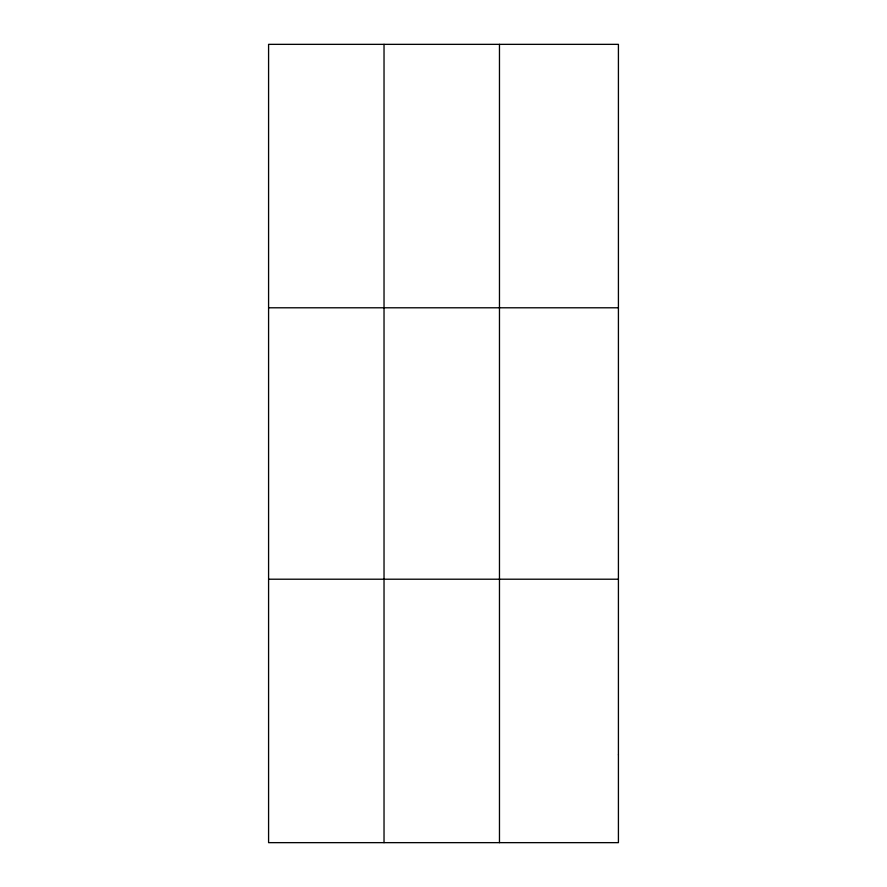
<?xml version="1.0" encoding="UTF-8"?>
<svg xmlns="http://www.w3.org/2000/svg" width="887" height="887" viewBox="0 0 887 887"><rect width="100%" height="100%" fill="white"/><g stroke="black" fill="none" stroke-linecap="round" stroke-linejoin="round"><path stroke-width="1.33" d="M268.584 307.789L618.416 307.789M268.584 579.211L618.416 579.211M499.47 44.35L499.47 842.65M384.027 44.35L384.027 842.65M618.416 754.837L618.416 842.65L268.584 842.65L268.584 44.35L618.416 44.35L618.416 754.837"/></g></svg>
